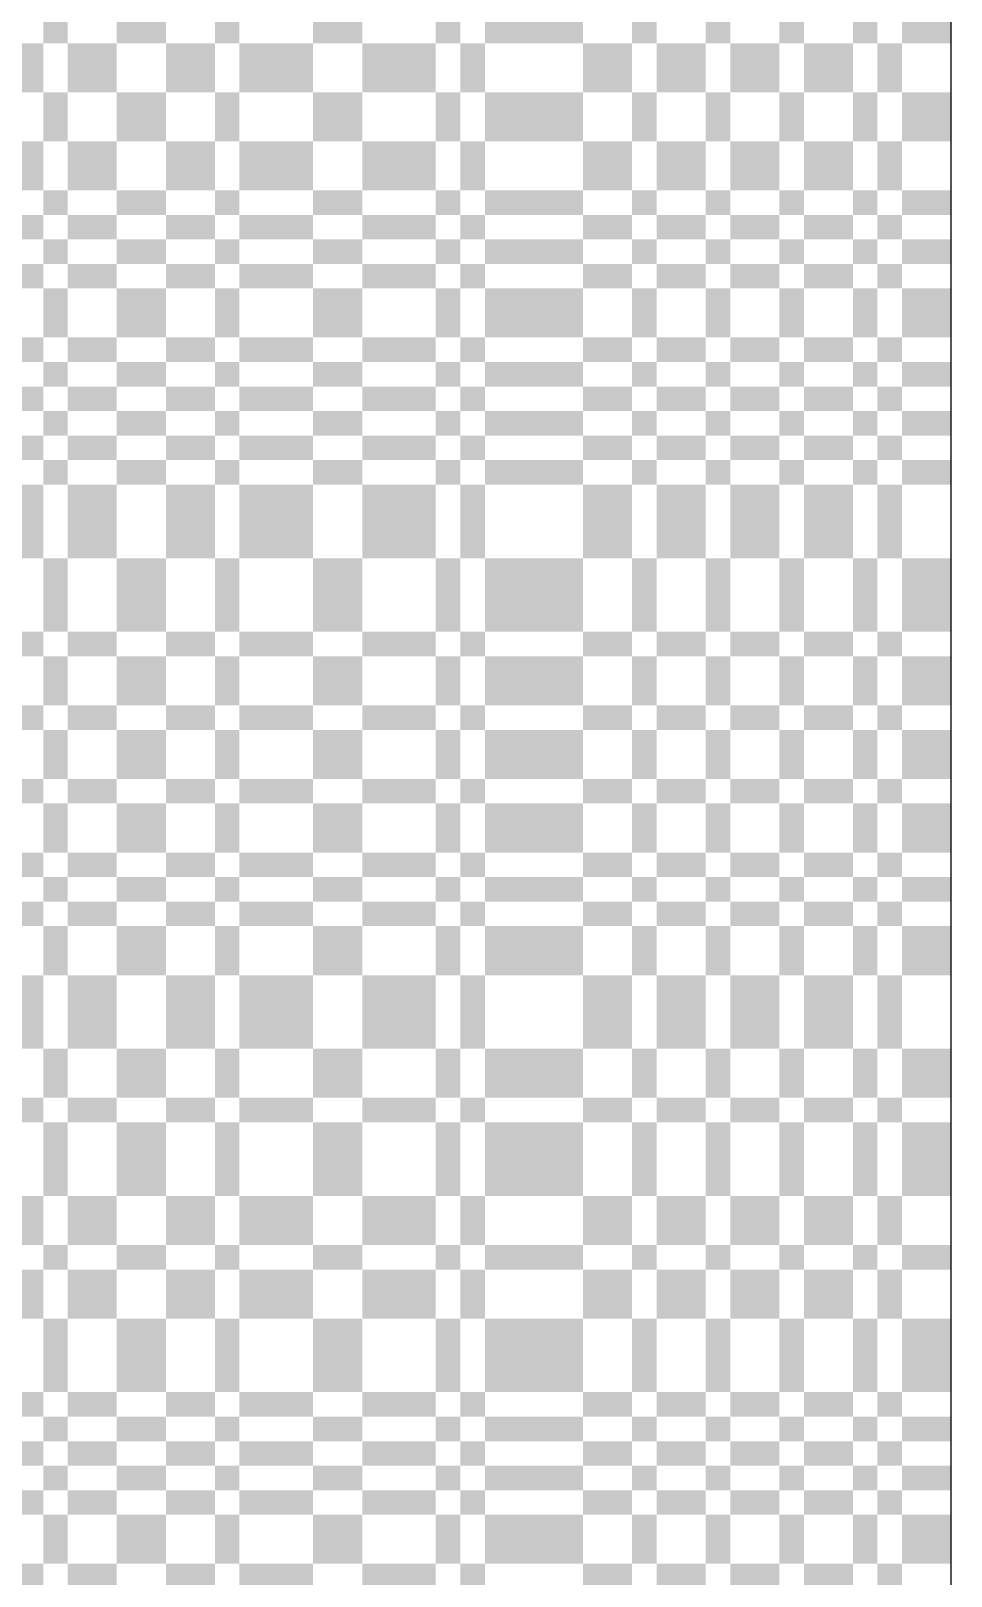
# Model space of a CAD drawing. Extents: x 0 to 10, y 0 to 10.
# Drawn here: x 8.25 to 9, y 3.75 to 5.01 of the extents above; entities that cross this region are included whole.
import ezdxf

# ---------------------------------------------------------------- set-up
doc = ezdxf.new("R2010")
doc.units = 0
doc.header["$MEASUREMENT"] = 0
doc.layers.add('CHROME', color=7, linetype='Continuous')
doc.layers.add('OUTLINE', color=7, linetype='Continuous')

msp = doc.modelspace()

# ---------------------------------------------------------------- linework, layer by layer
at = {"layer": 'CHROME'}
for points in [[(8.26, 5), (8.28, 5), (8.26, 5.02), (8.28, 5.02)], [(8.32, 5), (8.36, 5), (8.32, 5.02), (8.36, 5.02)], [(8.4, 5), (8.42, 5), (8.4, 5.02), (8.42, 5.02)], [(8.48, 5), (8.52, 5), (8.48, 5.02), (8.52, 5.02)], [(8.58, 5), (8.6, 5), (8.58, 5.02), (8.6, 5.02)], [(8.62, 5), (8.7, 5), (8.62, 5.02), (8.7, 5.02)], [(8.74, 5), (8.76, 5), (8.74, 5.02), (8.76, 5.02)], [(8.8, 5), (8.82, 5), (8.8, 5.02), (8.82, 5.02)], [(8.86, 5), (8.88, 5), (8.86, 5.02), (8.88, 5.02)], [(8.92, 5), (8.94, 5), (8.92, 5.02), (8.94, 5.02)], [(8.96, 5), (9, 5), (8.96, 5.02), (9, 5.02)], [(8.24, 4.96), (8.26, 4.96), (8.24, 5), (8.26, 5)], [(8.28, 4.96), (8.32, 4.96), (8.28, 5), (8.32, 5)], [(8.36, 4.96), (8.4, 4.96), (8.36, 5), (8.4, 5)], [(8.42, 4.96), (8.48, 4.96), (8.42, 5), (8.48, 5)], [(8.52, 4.96), (8.58, 4.96), (8.52, 5), (8.58, 5)], [(8.6, 4.96), (8.62, 4.96), (8.6, 5), (8.62, 5)], [(8.7, 4.96), (8.74, 4.96), (8.7, 5), (8.74, 5)], [(8.76, 4.96), (8.8, 4.96), (8.76, 5), (8.8, 5)], [(8.82, 4.96), (8.86, 4.96), (8.82, 5), (8.86, 5)], [(8.88, 4.96), (8.92, 4.96), (8.88, 5), (8.92, 5)], [(8.94, 4.96), (8.96, 4.96), (8.94, 5), (8.96, 5)], [(8.26, 4.92), (8.28, 4.92), (8.26, 4.96), (8.28, 4.96)], [(8.32, 4.92), (8.36, 4.92), (8.32, 4.96), (8.36, 4.96)], [(8.4, 4.92), (8.42, 4.92), (8.4, 4.96), (8.42, 4.96)], [(8.48, 4.92), (8.52, 4.92), (8.48, 4.96), (8.52, 4.96)], [(8.58, 4.92), (8.6, 4.92), (8.58, 4.96), (8.6, 4.96)], [(8.62, 4.92), (8.7, 4.92), (8.62, 4.96), (8.7, 4.96)], [(8.74, 4.92), (8.76, 4.92), (8.74, 4.96), (8.76, 4.96)], [(8.8, 4.92), (8.82, 4.92), (8.8, 4.96), (8.82, 4.96)], [(8.86, 4.92), (8.88, 4.92), (8.86, 4.96), (8.88, 4.96)], [(8.92, 4.92), (8.94, 4.92), (8.92, 4.96), (8.94, 4.96)], [(8.96, 4.92), (9, 4.92), (8.96, 4.96), (9, 4.96)], [(8.24, 4.88), (8.26, 4.88), (8.24, 4.92), (8.26, 4.92)], [(8.28, 4.88), (8.32, 4.88), (8.28, 4.92), (8.32, 4.92)], [(8.36, 4.88), (8.4, 4.88), (8.36, 4.92), (8.4, 4.92)], [(8.42, 4.88), (8.48, 4.88), (8.42, 4.92), (8.48, 4.92)], [(8.52, 4.88), (8.58, 4.88), (8.52, 4.92), (8.58, 4.92)], [(8.6, 4.88), (8.62, 4.88), (8.6, 4.92), (8.62, 4.92)], [(8.7, 4.88), (8.74, 4.88), (8.7, 4.92), (8.74, 4.92)], [(8.76, 4.88), (8.8, 4.88), (8.76, 4.92), (8.8, 4.92)], [(8.82, 4.88), (8.86, 4.88), (8.82, 4.92), (8.86, 4.92)], [(8.88, 4.88), (8.92, 4.88), (8.88, 4.92), (8.92, 4.92)], [(8.94, 4.88), (8.96, 4.88), (8.94, 4.92), (8.96, 4.92)], [(8.26, 4.86), (8.28, 4.86), (8.26, 4.88), (8.28, 4.88)], [(8.32, 4.86), (8.36, 4.86), (8.32, 4.88), (8.36, 4.88)], [(8.4, 4.86), (8.42, 4.86), (8.4, 4.88), (8.42, 4.88)], [(8.48, 4.86), (8.52, 4.86), (8.48, 4.88), (8.52, 4.88)], [(8.58, 4.86), (8.6, 4.86), (8.58, 4.88), (8.6, 4.88)], [(8.62, 4.86), (8.7, 4.86), (8.62, 4.88), (8.7, 4.88)], [(8.74, 4.86), (8.76, 4.86), (8.74, 4.88), (8.76, 4.88)], [(8.8, 4.86), (8.82, 4.86), (8.8, 4.88), (8.82, 4.88)], [(8.86, 4.86), (8.88, 4.86), (8.86, 4.88), (8.88, 4.88)], [(8.92, 4.86), (8.94, 4.86), (8.92, 4.88), (8.94, 4.88)], [(8.96, 4.86), (9, 4.86), (8.96, 4.88), (9, 4.88)], [(8.24, 4.84), (8.26, 4.84), (8.24, 4.86), (8.26, 4.86)], [(8.28, 4.84), (8.32, 4.84), (8.28, 4.86), (8.32, 4.86)], [(8.36, 4.84), (8.4, 4.84), (8.36, 4.86), (8.4, 4.86)], [(8.42, 4.84), (8.48, 4.84), (8.42, 4.86), (8.48, 4.86)], [(8.52, 4.84), (8.58, 4.84), (8.52, 4.86), (8.58, 4.86)], [(8.6, 4.84), (8.62, 4.84), (8.6, 4.86), (8.62, 4.86)], [(8.7, 4.84), (8.74, 4.84), (8.7, 4.86), (8.74, 4.86)], [(8.76, 4.84), (8.8, 4.84), (8.76, 4.86), (8.8, 4.86)], [(8.82, 4.84), (8.86, 4.84), (8.82, 4.86), (8.86, 4.86)], [(8.88, 4.84), (8.92, 4.84), (8.88, 4.86), (8.92, 4.86)], [(8.94, 4.84), (8.96, 4.84), (8.94, 4.86), (8.96, 4.86)], [(8.26, 4.82), (8.28, 4.82), (8.26, 4.84), (8.28, 4.84)], [(8.32, 4.82), (8.36, 4.82), (8.32, 4.84), (8.36, 4.84)], [(8.4, 4.82), (8.42, 4.82), (8.4, 4.84), (8.42, 4.84)], [(8.48, 4.82), (8.52, 4.82), (8.48, 4.84), (8.52, 4.84)], [(8.58, 4.82), (8.6, 4.82), (8.58, 4.84), (8.6, 4.84)], [(8.62, 4.82), (8.7, 4.82), (8.62, 4.84), (8.7, 4.84)], [(8.74, 4.82), (8.76, 4.82), (8.74, 4.84), (8.76, 4.84)], [(8.8, 4.82), (8.82, 4.82), (8.8, 4.84), (8.82, 4.84)], [(8.86, 4.82), (8.88, 4.82), (8.86, 4.84), (8.88, 4.84)], [(8.92, 4.82), (8.94, 4.82), (8.92, 4.84), (8.94, 4.84)], [(8.96, 4.82), (9, 4.82), (8.96, 4.84), (9, 4.84)], [(8.24, 4.8), (8.26, 4.8), (8.24, 4.82), (8.26, 4.82)], [(8.28, 4.8), (8.32, 4.8), (8.28, 4.82), (8.32, 4.82)], [(8.36, 4.8), (8.4, 4.8), (8.36, 4.82), (8.4, 4.82)], [(8.42, 4.8), (8.48, 4.8), (8.42, 4.82), (8.48, 4.82)], [(8.52, 4.8), (8.58, 4.8), (8.52, 4.82), (8.58, 4.82)], [(8.6, 4.8), (8.62, 4.8), (8.6, 4.82), (8.62, 4.82)], [(8.7, 4.8), (8.74, 4.8), (8.7, 4.82), (8.74, 4.82)], [(8.76, 4.8), (8.8, 4.8), (8.76, 4.82), (8.8, 4.82)], [(8.82, 4.8), (8.86, 4.8), (8.82, 4.82), (8.86, 4.82)], [(8.88, 4.8), (8.92, 4.8), (8.88, 4.82), (8.92, 4.82)], [(8.94, 4.8), (8.96, 4.8), (8.94, 4.82), (8.96, 4.82)], [(8.26, 4.76), (8.28, 4.76), (8.26, 4.8), (8.28, 4.8)], [(8.32, 4.76), (8.36, 4.76), (8.32, 4.8), (8.36, 4.8)], [(8.4, 4.76), (8.42, 4.76), (8.4, 4.8), (8.42, 4.8)], [(8.48, 4.76), (8.52, 4.76), (8.48, 4.8), (8.52, 4.8)], [(8.58, 4.76), (8.6, 4.76), (8.58, 4.8), (8.6, 4.8)], [(8.62, 4.76), (8.7, 4.76), (8.62, 4.8), (8.7, 4.8)], [(8.74, 4.76), (8.76, 4.76), (8.74, 4.8), (8.76, 4.8)], [(8.8, 4.76), (8.82, 4.76), (8.8, 4.8), (8.82, 4.8)], [(8.86, 4.76), (8.88, 4.76), (8.86, 4.8), (8.88, 4.8)], [(8.92, 4.76), (8.94, 4.76), (8.92, 4.8), (8.94, 4.8)], [(8.96, 4.76), (9, 4.76), (8.96, 4.8), (9, 4.8)], [(8.24, 4.74), (8.26, 4.74), (8.24, 4.76), (8.26, 4.76)], [(8.28, 4.74), (8.32, 4.74), (8.28, 4.76), (8.32, 4.76)], [(8.36, 4.74), (8.4, 4.74), (8.36, 4.76), (8.4, 4.76)], [(8.42, 4.74), (8.48, 4.74), (8.42, 4.76), (8.48, 4.76)], [(8.52, 4.74), (8.58, 4.74), (8.52, 4.76), (8.58, 4.76)], [(8.6, 4.74), (8.62, 4.74), (8.6, 4.76), (8.62, 4.76)], [(8.7, 4.74), (8.74, 4.74), (8.7, 4.76), (8.74, 4.76)], [(8.76, 4.74), (8.8, 4.74), (8.76, 4.76), (8.8, 4.76)], [(8.82, 4.74), (8.86, 4.74), (8.82, 4.76), (8.86, 4.76)], [(8.88, 4.74), (8.92, 4.74), (8.88, 4.76), (8.92, 4.76)], [(8.94, 4.74), (8.96, 4.74), (8.94, 4.76), (8.96, 4.76)], [(8.26, 4.72), (8.28, 4.72), (8.26, 4.74), (8.28, 4.74)], [(8.32, 4.72), (8.36, 4.72), (8.32, 4.74), (8.36, 4.74)], [(8.4, 4.72), (8.42, 4.72), (8.4, 4.74), (8.42, 4.74)], [(8.48, 4.72), (8.52, 4.72), (8.48, 4.74), (8.52, 4.74)], [(8.58, 4.72), (8.6, 4.72), (8.58, 4.74), (8.6, 4.74)], [(8.62, 4.72), (8.7, 4.72), (8.62, 4.74), (8.7, 4.74)], [(8.74, 4.72), (8.76, 4.72), (8.74, 4.74), (8.76, 4.74)], [(8.8, 4.72), (8.82, 4.72), (8.8, 4.74), (8.82, 4.74)], [(8.86, 4.72), (8.88, 4.72), (8.86, 4.74), (8.88, 4.74)], [(8.92, 4.72), (8.94, 4.72), (8.92, 4.74), (8.94, 4.74)], [(8.96, 4.72), (9, 4.72), (8.96, 4.74), (9, 4.74)], [(8.24, 4.7), (8.26, 4.7), (8.24, 4.72), (8.26, 4.72)], [(8.28, 4.7), (8.32, 4.7), (8.28, 4.72), (8.32, 4.72)], [(8.36, 4.7), (8.4, 4.7), (8.36, 4.72), (8.4, 4.72)], [(8.42, 4.7), (8.48, 4.7), (8.42, 4.72), (8.48, 4.72)], [(8.52, 4.7), (8.58, 4.7), (8.52, 4.72), (8.58, 4.72)], [(8.6, 4.7), (8.62, 4.7), (8.6, 4.72), (8.62, 4.72)], [(8.7, 4.7), (8.74, 4.7), (8.7, 4.72), (8.74, 4.72)], [(8.76, 4.7), (8.8, 4.7), (8.76, 4.72), (8.8, 4.72)], [(8.82, 4.7), (8.86, 4.7), (8.82, 4.72), (8.86, 4.72)], [(8.88, 4.7), (8.92, 4.7), (8.88, 4.72), (8.92, 4.72)], [(8.94, 4.7), (8.96, 4.7), (8.94, 4.72), (8.96, 4.72)], [(8.26, 4.68), (8.28, 4.68), (8.26, 4.7), (8.28, 4.7)], [(8.32, 4.68), (8.36, 4.68), (8.32, 4.7), (8.36, 4.7)], [(8.4, 4.68), (8.42, 4.68), (8.4, 4.7), (8.42, 4.7)], [(8.48, 4.68), (8.52, 4.68), (8.48, 4.7), (8.52, 4.7)], [(8.58, 4.68), (8.6, 4.68), (8.58, 4.7), (8.6, 4.7)], [(8.62, 4.68), (8.7, 4.68), (8.62, 4.7), (8.7, 4.7)], [(8.74, 4.68), (8.76, 4.68), (8.74, 4.7), (8.76, 4.7)], [(8.8, 4.68), (8.82, 4.68), (8.8, 4.7), (8.82, 4.7)], [(8.86, 4.68), (8.88, 4.68), (8.86, 4.7), (8.88, 4.7)], [(8.92, 4.68), (8.94, 4.68), (8.92, 4.7), (8.94, 4.7)], [(8.96, 4.68), (9, 4.68), (8.96, 4.7), (9, 4.7)], [(8.24, 4.66), (8.26, 4.66), (8.24, 4.68), (8.26, 4.68)], [(8.28, 4.66), (8.32, 4.66), (8.28, 4.68), (8.32, 4.68)], [(8.36, 4.66), (8.4, 4.66), (8.36, 4.68), (8.4, 4.68)], [(8.42, 4.66), (8.48, 4.66), (8.42, 4.68), (8.48, 4.68)], [(8.52, 4.66), (8.58, 4.66), (8.52, 4.68), (8.58, 4.68)], [(8.6, 4.66), (8.62, 4.66), (8.6, 4.68), (8.62, 4.68)], [(8.7, 4.66), (8.74, 4.66), (8.7, 4.68), (8.74, 4.68)], [(8.76, 4.66), (8.8, 4.66), (8.76, 4.68), (8.8, 4.68)], [(8.82, 4.66), (8.86, 4.66), (8.82, 4.68), (8.86, 4.68)], [(8.88, 4.66), (8.92, 4.66), (8.88, 4.68), (8.92, 4.68)], [(8.94, 4.66), (8.96, 4.66), (8.94, 4.68), (8.96, 4.68)], [(8.26, 4.64), (8.28, 4.64), (8.26, 4.66), (8.28, 4.66)], [(8.32, 4.64), (8.36, 4.64), (8.32, 4.66), (8.36, 4.66)], [(8.4, 4.64), (8.42, 4.64), (8.4, 4.66), (8.42, 4.66)], [(8.48, 4.64), (8.52, 4.64), (8.48, 4.66), (8.52, 4.66)], [(8.58, 4.64), (8.6, 4.64), (8.58, 4.66), (8.6, 4.66)], [(8.62, 4.64), (8.7, 4.64), (8.62, 4.66), (8.7, 4.66)], [(8.74, 4.64), (8.76, 4.64), (8.74, 4.66), (8.76, 4.66)], [(8.8, 4.64), (8.82, 4.64), (8.8, 4.66), (8.82, 4.66)], [(8.86, 4.64), (8.88, 4.64), (8.86, 4.66), (8.88, 4.66)], [(8.92, 4.64), (8.94, 4.64), (8.92, 4.66), (8.94, 4.66)], [(8.96, 4.64), (9, 4.64), (8.96, 4.66), (9, 4.66)], [(8.24, 4.58), (8.26, 4.58), (8.24, 4.64), (8.26, 4.64)], [(8.28, 4.58), (8.32, 4.58), (8.28, 4.64), (8.32, 4.64)], [(8.36, 4.58), (8.4, 4.58), (8.36, 4.64), (8.4, 4.64)], [(8.42, 4.58), (8.48, 4.58), (8.42, 4.64), (8.48, 4.64)], [(8.52, 4.58), (8.58, 4.58), (8.52, 4.64), (8.58, 4.64)], [(8.6, 4.58), (8.62, 4.58), (8.6, 4.64), (8.62, 4.64)], [(8.7, 4.58), (8.74, 4.58), (8.7, 4.64), (8.74, 4.64)], [(8.76, 4.58), (8.8, 4.58), (8.76, 4.64), (8.8, 4.64)], [(8.82, 4.58), (8.86, 4.58), (8.82, 4.64), (8.86, 4.64)], [(8.88, 4.58), (8.92, 4.58), (8.88, 4.64), (8.92, 4.64)], [(8.94, 4.58), (8.96, 4.58), (8.94, 4.64), (8.96, 4.64)], [(8.26, 4.52), (8.28, 4.52), (8.26, 4.58), (8.28, 4.58)], [(8.32, 4.52), (8.36, 4.52), (8.32, 4.58), (8.36, 4.58)], [(8.4, 4.52), (8.42, 4.52), (8.4, 4.58), (8.42, 4.58)], [(8.48, 4.52), (8.52, 4.52), (8.48, 4.58), (8.52, 4.58)], [(8.58, 4.52), (8.6, 4.52), (8.58, 4.58), (8.6, 4.58)], [(8.62, 4.52), (8.7, 4.52), (8.62, 4.58), (8.7, 4.58)], [(8.74, 4.52), (8.76, 4.52), (8.74, 4.58), (8.76, 4.58)], [(8.8, 4.52), (8.82, 4.52), (8.8, 4.58), (8.82, 4.58)], [(8.86, 4.52), (8.88, 4.52), (8.86, 4.58), (8.88, 4.58)], [(8.92, 4.52), (8.94, 4.52), (8.92, 4.58), (8.94, 4.58)], [(8.96, 4.52), (9, 4.52), (8.96, 4.58), (9, 4.58)], [(8.24, 4.5), (8.26, 4.5), (8.24, 4.52), (8.26, 4.52)], [(8.28, 4.5), (8.32, 4.5), (8.28, 4.52), (8.32, 4.52)], [(8.36, 4.5), (8.4, 4.5), (8.36, 4.52), (8.4, 4.52)], [(8.42, 4.5), (8.48, 4.5), (8.42, 4.52), (8.48, 4.52)], [(8.52, 4.5), (8.58, 4.5), (8.52, 4.52), (8.58, 4.52)], [(8.6, 4.5), (8.62, 4.5), (8.6, 4.52), (8.62, 4.52)], [(8.7, 4.5), (8.74, 4.5), (8.7, 4.52), (8.74, 4.52)], [(8.76, 4.5), (8.8, 4.5), (8.76, 4.52), (8.8, 4.52)], [(8.82, 4.5), (8.86, 4.5), (8.82, 4.52), (8.86, 4.52)], [(8.88, 4.5), (8.92, 4.5), (8.88, 4.52), (8.92, 4.52)], [(8.94, 4.5), (8.96, 4.5), (8.94, 4.52), (8.96, 4.52)], [(8.26, 4.46), (8.28, 4.46), (8.26, 4.5), (8.28, 4.5)], [(8.32, 4.46), (8.36, 4.46), (8.32, 4.5), (8.36, 4.5)], [(8.4, 4.46), (8.42, 4.46), (8.4, 4.5), (8.42, 4.5)], [(8.48, 4.46), (8.52, 4.46), (8.48, 4.5), (8.52, 4.5)], [(8.58, 4.46), (8.6, 4.46), (8.58, 4.5), (8.6, 4.5)], [(8.62, 4.46), (8.7, 4.46), (8.62, 4.5), (8.7, 4.5)], [(8.74, 4.46), (8.76, 4.46), (8.74, 4.5), (8.76, 4.5)], [(8.8, 4.46), (8.82, 4.46), (8.8, 4.5), (8.82, 4.5)], [(8.86, 4.46), (8.88, 4.46), (8.86, 4.5), (8.88, 4.5)], [(8.92, 4.46), (8.94, 4.46), (8.92, 4.5), (8.94, 4.5)], [(8.96, 4.46), (9, 4.46), (8.96, 4.5), (9, 4.5)], [(8.24, 4.44), (8.26, 4.44), (8.24, 4.46), (8.26, 4.46)], [(8.28, 4.44), (8.32, 4.44), (8.28, 4.46), (8.32, 4.46)], [(8.36, 4.44), (8.4, 4.44), (8.36, 4.46), (8.4, 4.46)], [(8.42, 4.44), (8.48, 4.44), (8.42, 4.46), (8.48, 4.46)], [(8.52, 4.44), (8.58, 4.44), (8.52, 4.46), (8.58, 4.46)], [(8.6, 4.44), (8.62, 4.44), (8.6, 4.46), (8.62, 4.46)], [(8.7, 4.44), (8.74, 4.44), (8.7, 4.46), (8.74, 4.46)], [(8.76, 4.44), (8.8, 4.44), (8.76, 4.46), (8.8, 4.46)], [(8.82, 4.44), (8.86, 4.44), (8.82, 4.46), (8.86, 4.46)], [(8.88, 4.44), (8.92, 4.44), (8.88, 4.46), (8.92, 4.46)], [(8.94, 4.44), (8.96, 4.44), (8.94, 4.46), (8.96, 4.46)], [(8.26, 4.4), (8.28, 4.4), (8.26, 4.44), (8.28, 4.44)], [(8.32, 4.4), (8.36, 4.4), (8.32, 4.44), (8.36, 4.44)], [(8.4, 4.4), (8.42, 4.4), (8.4, 4.44), (8.42, 4.44)], [(8.48, 4.4), (8.52, 4.4), (8.48, 4.44), (8.52, 4.44)], [(8.58, 4.4), (8.6, 4.4), (8.58, 4.44), (8.6, 4.44)], [(8.62, 4.4), (8.7, 4.4), (8.62, 4.44), (8.7, 4.44)], [(8.74, 4.4), (8.76, 4.4), (8.74, 4.44), (8.76, 4.44)], [(8.8, 4.4), (8.82, 4.4), (8.8, 4.44), (8.82, 4.44)], [(8.86, 4.4), (8.88, 4.4), (8.86, 4.44), (8.88, 4.44)], [(8.92, 4.4), (8.94, 4.4), (8.92, 4.44), (8.94, 4.44)], [(8.96, 4.4), (9, 4.4), (8.96, 4.44), (9, 4.44)], [(8.24, 4.38), (8.26, 4.38), (8.24, 4.4), (8.26, 4.4)], [(8.28, 4.38), (8.32, 4.38), (8.28, 4.4), (8.32, 4.4)], [(8.36, 4.38), (8.4, 4.38), (8.36, 4.4), (8.4, 4.4)], [(8.42, 4.38), (8.48, 4.38), (8.42, 4.4), (8.48, 4.4)], [(8.52, 4.38), (8.58, 4.38), (8.52, 4.4), (8.58, 4.4)], [(8.6, 4.38), (8.62, 4.38), (8.6, 4.4), (8.62, 4.4)], [(8.7, 4.38), (8.74, 4.38), (8.7, 4.4), (8.74, 4.4)], [(8.76, 4.38), (8.8, 4.38), (8.76, 4.4), (8.8, 4.4)], [(8.82, 4.38), (8.86, 4.38), (8.82, 4.4), (8.86, 4.4)], [(8.88, 4.38), (8.92, 4.38), (8.88, 4.4), (8.92, 4.4)], [(8.94, 4.38), (8.96, 4.38), (8.94, 4.4), (8.96, 4.4)], [(8.26, 4.34), (8.28, 4.34), (8.26, 4.38), (8.28, 4.38)], [(8.32, 4.34), (8.36, 4.34), (8.32, 4.38), (8.36, 4.38)], [(8.4, 4.34), (8.42, 4.34), (8.4, 4.38), (8.42, 4.38)], [(8.48, 4.34), (8.52, 4.34), (8.48, 4.38), (8.52, 4.38)], [(8.58, 4.34), (8.6, 4.34), (8.58, 4.38), (8.6, 4.38)], [(8.62, 4.34), (8.7, 4.34), (8.62, 4.38), (8.7, 4.38)], [(8.74, 4.34), (8.76, 4.34), (8.74, 4.38), (8.76, 4.38)], [(8.8, 4.34), (8.82, 4.34), (8.8, 4.38), (8.82, 4.38)], [(8.86, 4.34), (8.88, 4.34), (8.86, 4.38), (8.88, 4.38)], [(8.92, 4.34), (8.94, 4.34), (8.92, 4.38), (8.94, 4.38)], [(8.96, 4.34), (9, 4.34), (8.96, 4.38), (9, 4.38)], [(8.24, 4.32), (8.26, 4.32), (8.24, 4.34), (8.26, 4.34)], [(8.28, 4.32), (8.32, 4.32), (8.28, 4.34), (8.32, 4.34)], [(8.36, 4.32), (8.4, 4.32), (8.36, 4.34), (8.4, 4.34)], [(8.42, 4.32), (8.48, 4.32), (8.42, 4.34), (8.48, 4.34)], [(8.52, 4.32), (8.58, 4.32), (8.52, 4.34), (8.58, 4.34)], [(8.6, 4.32), (8.62, 4.32), (8.6, 4.34), (8.62, 4.34)], [(8.7, 4.32), (8.74, 4.32), (8.7, 4.34), (8.74, 4.34)], [(8.76, 4.32), (8.8, 4.32), (8.76, 4.34), (8.8, 4.34)], [(8.82, 4.32), (8.86, 4.32), (8.82, 4.34), (8.86, 4.34)], [(8.88, 4.32), (8.92, 4.32), (8.88, 4.34), (8.92, 4.34)], [(8.94, 4.32), (8.96, 4.32), (8.94, 4.34), (8.96, 4.34)], [(8.26, 4.3), (8.28, 4.3), (8.26, 4.32), (8.28, 4.32)], [(8.32, 4.3), (8.36, 4.3), (8.32, 4.32), (8.36, 4.32)], [(8.4, 4.3), (8.42, 4.3), (8.4, 4.32), (8.42, 4.32)], [(8.48, 4.3), (8.52, 4.3), (8.48, 4.32), (8.52, 4.32)], [(8.58, 4.3), (8.6, 4.3), (8.58, 4.32), (8.6, 4.32)], [(8.62, 4.3), (8.7, 4.3), (8.62, 4.32), (8.7, 4.32)], [(8.74, 4.3), (8.76, 4.3), (8.74, 4.32), (8.76, 4.32)], [(8.8, 4.3), (8.82, 4.3), (8.8, 4.32), (8.82, 4.32)], [(8.86, 4.3), (8.88, 4.3), (8.86, 4.32), (8.88, 4.32)], [(8.92, 4.3), (8.94, 4.3), (8.92, 4.32), (8.94, 4.32)], [(8.96, 4.3), (9, 4.3), (8.96, 4.32), (9, 4.32)], [(8.24, 4.28), (8.26, 4.28), (8.24, 4.3), (8.26, 4.3)], [(8.28, 4.28), (8.32, 4.28), (8.28, 4.3), (8.32, 4.3)], [(8.36, 4.28), (8.4, 4.28), (8.36, 4.3), (8.4, 4.3)], [(8.42, 4.28), (8.48, 4.28), (8.42, 4.3), (8.48, 4.3)], [(8.52, 4.28), (8.58, 4.28), (8.52, 4.3), (8.58, 4.3)], [(8.6, 4.28), (8.62, 4.28), (8.6, 4.3), (8.62, 4.3)], [(8.7, 4.28), (8.74, 4.28), (8.7, 4.3), (8.74, 4.3)], [(8.76, 4.28), (8.8, 4.28), (8.76, 4.3), (8.8, 4.3)], [(8.82, 4.28), (8.86, 4.28), (8.82, 4.3), (8.86, 4.3)], [(8.88, 4.28), (8.92, 4.28), (8.88, 4.3), (8.92, 4.3)], [(8.94, 4.28), (8.96, 4.28), (8.94, 4.3), (8.96, 4.3)], [(8.26, 4.24), (8.28, 4.24), (8.26, 4.28), (8.28, 4.28)], [(8.32, 4.24), (8.36, 4.24), (8.32, 4.28), (8.36, 4.28)], [(8.4, 4.24), (8.42, 4.24), (8.4, 4.28), (8.42, 4.28)], [(8.48, 4.24), (8.52, 4.24), (8.48, 4.28), (8.52, 4.28)], [(8.58, 4.24), (8.6, 4.24), (8.58, 4.28), (8.6, 4.28)], [(8.62, 4.24), (8.7, 4.24), (8.62, 4.28), (8.7, 4.28)], [(8.74, 4.24), (8.76, 4.24), (8.74, 4.28), (8.76, 4.28)], [(8.8, 4.24), (8.82, 4.24), (8.8, 4.28), (8.82, 4.28)], [(8.86, 4.24), (8.88, 4.24), (8.86, 4.28), (8.88, 4.28)], [(8.92, 4.24), (8.94, 4.24), (8.92, 4.28), (8.94, 4.28)], [(8.96, 4.24), (9, 4.24), (8.96, 4.28), (9, 4.28)], [(8.24, 4.18), (8.26, 4.18), (8.24, 4.24), (8.26, 4.24)], [(8.28, 4.18), (8.32, 4.18), (8.28, 4.24), (8.32, 4.24)], [(8.36, 4.18), (8.4, 4.18), (8.36, 4.24), (8.4, 4.24)], [(8.42, 4.18), (8.48, 4.18), (8.42, 4.24), (8.48, 4.24)], [(8.52, 4.18), (8.58, 4.18), (8.52, 4.24), (8.58, 4.24)], [(8.6, 4.18), (8.62, 4.18), (8.6, 4.24), (8.62, 4.24)], [(8.7, 4.18), (8.74, 4.18), (8.7, 4.24), (8.74, 4.24)], [(8.76, 4.18), (8.8, 4.18), (8.76, 4.24), (8.8, 4.24)], [(8.82, 4.18), (8.86, 4.18), (8.82, 4.24), (8.86, 4.24)], [(8.88, 4.18), (8.92, 4.18), (8.88, 4.24), (8.92, 4.24)], [(8.94, 4.18), (8.96, 4.18), (8.94, 4.24), (8.96, 4.24)], [(8.26, 4.14), (8.28, 4.14), (8.26, 4.18), (8.28, 4.18)], [(8.32, 4.14), (8.36, 4.14), (8.32, 4.18), (8.36, 4.18)], [(8.4, 4.14), (8.42, 4.14), (8.4, 4.18), (8.42, 4.18)], [(8.48, 4.14), (8.52, 4.14), (8.48, 4.18), (8.52, 4.18)], [(8.58, 4.14), (8.6, 4.14), (8.58, 4.18), (8.6, 4.18)], [(8.62, 4.14), (8.7, 4.14), (8.62, 4.18), (8.7, 4.18)], [(8.74, 4.14), (8.76, 4.14), (8.74, 4.18), (8.76, 4.18)], [(8.8, 4.14), (8.82, 4.14), (8.8, 4.18), (8.82, 4.18)], [(8.86, 4.14), (8.88, 4.14), (8.86, 4.18), (8.88, 4.18)], [(8.92, 4.14), (8.94, 4.14), (8.92, 4.18), (8.94, 4.18)], [(8.96, 4.14), (9, 4.14), (8.96, 4.18), (9, 4.18)], [(8.24, 4.12), (8.26, 4.12), (8.24, 4.14), (8.26, 4.14)], [(8.28, 4.12), (8.32, 4.12), (8.28, 4.14), (8.32, 4.14)], [(8.36, 4.12), (8.4, 4.12), (8.36, 4.14), (8.4, 4.14)], [(8.42, 4.12), (8.48, 4.12), (8.42, 4.14), (8.48, 4.14)], [(8.52, 4.12), (8.58, 4.12), (8.52, 4.14), (8.58, 4.14)], [(8.6, 4.12), (8.62, 4.12), (8.6, 4.14), (8.62, 4.14)], [(8.7, 4.12), (8.74, 4.12), (8.7, 4.14), (8.74, 4.14)], [(8.76, 4.12), (8.8, 4.12), (8.76, 4.14), (8.8, 4.14)], [(8.82, 4.12), (8.86, 4.12), (8.82, 4.14), (8.86, 4.14)], [(8.88, 4.12), (8.92, 4.12), (8.88, 4.14), (8.92, 4.14)], [(8.94, 4.12), (8.96, 4.12), (8.94, 4.14), (8.96, 4.14)], [(8.26, 4.06), (8.28, 4.06), (8.26, 4.12), (8.28, 4.12)], [(8.32, 4.06), (8.36, 4.06), (8.32, 4.12), (8.36, 4.12)], [(8.4, 4.06), (8.42, 4.06), (8.4, 4.12), (8.42, 4.12)], [(8.48, 4.06), (8.52, 4.06), (8.48, 4.12), (8.52, 4.12)], [(8.58, 4.06), (8.6, 4.06), (8.58, 4.12), (8.6, 4.12)], [(8.62, 4.06), (8.7, 4.06), (8.62, 4.12), (8.7, 4.12)], [(8.74, 4.06), (8.76, 4.06), (8.74, 4.12), (8.76, 4.12)], [(8.8, 4.06), (8.82, 4.06), (8.8, 4.12), (8.82, 4.12)], [(8.86, 4.06), (8.88, 4.06), (8.86, 4.12), (8.88, 4.12)], [(8.92, 4.06), (8.94, 4.06), (8.92, 4.12), (8.94, 4.12)], [(8.96, 4.06), (9, 4.06), (8.96, 4.12), (9, 4.12)], [(8.24, 4.02), (8.26, 4.02), (8.24, 4.06), (8.26, 4.06)], [(8.28, 4.02), (8.32, 4.02), (8.28, 4.06), (8.32, 4.06)], [(8.36, 4.02), (8.4, 4.02), (8.36, 4.06), (8.4, 4.06)], [(8.42, 4.02), (8.48, 4.02), (8.42, 4.06), (8.48, 4.06)], [(8.52, 4.02), (8.58, 4.02), (8.52, 4.06), (8.58, 4.06)], [(8.6, 4.02), (8.62, 4.02), (8.6, 4.06), (8.62, 4.06)], [(8.7, 4.02), (8.74, 4.02), (8.7, 4.06), (8.74, 4.06)], [(8.76, 4.02), (8.8, 4.02), (8.76, 4.06), (8.8, 4.06)], [(8.82, 4.02), (8.86, 4.02), (8.82, 4.06), (8.86, 4.06)], [(8.88, 4.02), (8.92, 4.02), (8.88, 4.06), (8.92, 4.06)], [(8.94, 4.02), (8.96, 4.02), (8.94, 4.06), (8.96, 4.06)], [(8.26, 4), (8.28, 4), (8.26, 4.02), (8.28, 4.02)], [(8.32, 4), (8.36, 4), (8.32, 4.02), (8.36, 4.02)], [(8.4, 4), (8.42, 4), (8.4, 4.02), (8.42, 4.02)], [(8.48, 4), (8.52, 4), (8.48, 4.02), (8.52, 4.02)], [(8.58, 4), (8.6, 4), (8.58, 4.02), (8.6, 4.02)], [(8.62, 4), (8.7, 4), (8.62, 4.02), (8.7, 4.02)], [(8.74, 4), (8.76, 4), (8.74, 4.02), (8.76, 4.02)], [(8.8, 4), (8.82, 4), (8.8, 4.02), (8.82, 4.02)], [(8.86, 4), (8.88, 4), (8.86, 4.02), (8.88, 4.02)], [(8.92, 4), (8.94, 4), (8.92, 4.02), (8.94, 4.02)], [(8.96, 4), (9, 4), (8.96, 4.02), (9, 4.02)], [(8.24, 3.96), (8.26, 3.96), (8.24, 4), (8.26, 4)], [(8.28, 3.96), (8.32, 3.96), (8.28, 4), (8.32, 4)], [(8.36, 3.96), (8.4, 3.96), (8.36, 4), (8.4, 4)], [(8.42, 3.96), (8.48, 3.96), (8.42, 4), (8.48, 4)], [(8.52, 3.96), (8.58, 3.96), (8.52, 4), (8.58, 4)], [(8.6, 3.96), (8.62, 3.96), (8.6, 4), (8.62, 4)], [(8.7, 3.96), (8.74, 3.96), (8.7, 4), (8.74, 4)], [(8.76, 3.96), (8.8, 3.96), (8.76, 4), (8.8, 4)], [(8.82, 3.96), (8.86, 3.96), (8.82, 4), (8.86, 4)], [(8.88, 3.96), (8.92, 3.96), (8.88, 4), (8.92, 4)], [(8.94, 3.96), (8.96, 3.96), (8.94, 4), (8.96, 4)], [(8.26, 3.9), (8.28, 3.9), (8.26, 3.96), (8.28, 3.96)], [(8.32, 3.9), (8.36, 3.9), (8.32, 3.96), (8.36, 3.96)], [(8.4, 3.9), (8.42, 3.9), (8.4, 3.96), (8.42, 3.96)], [(8.48, 3.9), (8.52, 3.9), (8.48, 3.96), (8.52, 3.96)], [(8.58, 3.9), (8.6, 3.9), (8.58, 3.96), (8.6, 3.96)], [(8.62, 3.9), (8.7, 3.9), (8.62, 3.96), (8.7, 3.96)], [(8.74, 3.9), (8.76, 3.9), (8.74, 3.96), (8.76, 3.96)], [(8.8, 3.9), (8.82, 3.9), (8.8, 3.96), (8.82, 3.96)], [(8.86, 3.9), (8.88, 3.9), (8.86, 3.96), (8.88, 3.96)], [(8.92, 3.9), (8.94, 3.9), (8.92, 3.96), (8.94, 3.96)], [(8.96, 3.9), (9, 3.9), (8.96, 3.96), (9, 3.96)], [(8.24, 3.88), (8.26, 3.88), (8.24, 3.9), (8.26, 3.9)], [(8.28, 3.88), (8.32, 3.88), (8.28, 3.9), (8.32, 3.9)], [(8.36, 3.88), (8.4, 3.88), (8.36, 3.9), (8.4, 3.9)], [(8.42, 3.88), (8.48, 3.88), (8.42, 3.9), (8.48, 3.9)], [(8.52, 3.88), (8.58, 3.88), (8.52, 3.9), (8.58, 3.9)], [(8.6, 3.88), (8.62, 3.88), (8.6, 3.9), (8.62, 3.9)], [(8.7, 3.88), (8.74, 3.88), (8.7, 3.9), (8.74, 3.9)], [(8.76, 3.88), (8.8, 3.88), (8.76, 3.9), (8.8, 3.9)], [(8.82, 3.88), (8.86, 3.88), (8.82, 3.9), (8.86, 3.9)], [(8.88, 3.88), (8.92, 3.88), (8.88, 3.9), (8.92, 3.9)], [(8.94, 3.88), (8.96, 3.88), (8.94, 3.9), (8.96, 3.9)], [(8.26, 3.86), (8.28, 3.86), (8.26, 3.88), (8.28, 3.88)], [(8.32, 3.86), (8.36, 3.86), (8.32, 3.88), (8.36, 3.88)], [(8.4, 3.86), (8.42, 3.86), (8.4, 3.88), (8.42, 3.88)], [(8.48, 3.86), (8.52, 3.86), (8.48, 3.88), (8.52, 3.88)], [(8.58, 3.86), (8.6, 3.86), (8.58, 3.88), (8.6, 3.88)], [(8.62, 3.86), (8.7, 3.86), (8.62, 3.88), (8.7, 3.88)], [(8.74, 3.86), (8.76, 3.86), (8.74, 3.88), (8.76, 3.88)], [(8.8, 3.86), (8.82, 3.86), (8.8, 3.88), (8.82, 3.88)], [(8.86, 3.86), (8.88, 3.86), (8.86, 3.88), (8.88, 3.88)], [(8.92, 3.86), (8.94, 3.86), (8.92, 3.88), (8.94, 3.88)], [(8.96, 3.86), (9, 3.86), (8.96, 3.88), (9, 3.88)], [(8.24, 3.84), (8.26, 3.84), (8.24, 3.86), (8.26, 3.86)], [(8.28, 3.84), (8.32, 3.84), (8.28, 3.86), (8.32, 3.86)], [(8.36, 3.84), (8.4, 3.84), (8.36, 3.86), (8.4, 3.86)], [(8.42, 3.84), (8.48, 3.84), (8.42, 3.86), (8.48, 3.86)], [(8.52, 3.84), (8.58, 3.84), (8.52, 3.86), (8.58, 3.86)], [(8.6, 3.84), (8.62, 3.84), (8.6, 3.86), (8.62, 3.86)], [(8.7, 3.84), (8.74, 3.84), (8.7, 3.86), (8.74, 3.86)], [(8.76, 3.84), (8.8, 3.84), (8.76, 3.86), (8.8, 3.86)], [(8.82, 3.84), (8.86, 3.84), (8.82, 3.86), (8.86, 3.86)], [(8.88, 3.84), (8.92, 3.84), (8.88, 3.86), (8.92, 3.86)], [(8.94, 3.84), (8.96, 3.84), (8.94, 3.86), (8.96, 3.86)], [(8.26, 3.82), (8.28, 3.82), (8.26, 3.84), (8.28, 3.84)], [(8.32, 3.82), (8.36, 3.82), (8.32, 3.84), (8.36, 3.84)], [(8.4, 3.82), (8.42, 3.82), (8.4, 3.84), (8.42, 3.84)], [(8.48, 3.82), (8.52, 3.82), (8.48, 3.84), (8.52, 3.84)], [(8.58, 3.82), (8.6, 3.82), (8.58, 3.84), (8.6, 3.84)], [(8.62, 3.82), (8.7, 3.82), (8.62, 3.84), (8.7, 3.84)], [(8.74, 3.82), (8.76, 3.82), (8.74, 3.84), (8.76, 3.84)], [(8.8, 3.82), (8.82, 3.82), (8.8, 3.84), (8.82, 3.84)], [(8.86, 3.82), (8.88, 3.82), (8.86, 3.84), (8.88, 3.84)], [(8.92, 3.82), (8.94, 3.82), (8.92, 3.84), (8.94, 3.84)], [(8.96, 3.82), (9, 3.82), (8.96, 3.84), (9, 3.84)], [(8.24, 3.8), (8.26, 3.8), (8.24, 3.82), (8.26, 3.82)], [(8.28, 3.8), (8.32, 3.8), (8.28, 3.82), (8.32, 3.82)], [(8.36, 3.8), (8.4, 3.8), (8.36, 3.82), (8.4, 3.82)], [(8.42, 3.8), (8.48, 3.8), (8.42, 3.82), (8.48, 3.82)], [(8.52, 3.8), (8.58, 3.8), (8.52, 3.82), (8.58, 3.82)], [(8.6, 3.8), (8.62, 3.8), (8.6, 3.82), (8.62, 3.82)], [(8.7, 3.8), (8.74, 3.8), (8.7, 3.82), (8.74, 3.82)], [(8.76, 3.8), (8.8, 3.8), (8.76, 3.82), (8.8, 3.82)], [(8.82, 3.8), (8.86, 3.8), (8.82, 3.82), (8.86, 3.82)], [(8.88, 3.8), (8.92, 3.8), (8.88, 3.82), (8.92, 3.82)], [(8.94, 3.8), (8.96, 3.8), (8.94, 3.82), (8.96, 3.82)], [(8.26, 3.76), (8.28, 3.76), (8.26, 3.8), (8.28, 3.8)], [(8.32, 3.76), (8.36, 3.76), (8.32, 3.8), (8.36, 3.8)], [(8.4, 3.76), (8.42, 3.76), (8.4, 3.8), (8.42, 3.8)], [(8.48, 3.76), (8.52, 3.76), (8.48, 3.8), (8.52, 3.8)], [(8.58, 3.76), (8.6, 3.76), (8.58, 3.8), (8.6, 3.8)], [(8.62, 3.76), (8.7, 3.76), (8.62, 3.8), (8.7, 3.8)], [(8.74, 3.76), (8.76, 3.76), (8.74, 3.8), (8.76, 3.8)], [(8.8, 3.76), (8.82, 3.76), (8.8, 3.8), (8.82, 3.8)], [(8.86, 3.76), (8.88, 3.76), (8.86, 3.8), (8.88, 3.8)], [(8.92, 3.76), (8.94, 3.76), (8.92, 3.8), (8.94, 3.8)], [(8.96, 3.76), (9, 3.76), (8.96, 3.8), (9, 3.8)], [(8.24, 3.74), (8.26, 3.74), (8.24, 3.76), (8.26, 3.76)], [(8.28, 3.74), (8.32, 3.74), (8.28, 3.76), (8.32, 3.76)], [(8.36, 3.74), (8.4, 3.74), (8.36, 3.76), (8.4, 3.76)], [(8.42, 3.74), (8.48, 3.74), (8.42, 3.76), (8.48, 3.76)], [(8.52, 3.74), (8.58, 3.74), (8.52, 3.76), (8.58, 3.76)], [(8.6, 3.74), (8.62, 3.74), (8.6, 3.76), (8.62, 3.76)], [(8.7, 3.74), (8.74, 3.74), (8.7, 3.76), (8.74, 3.76)], [(8.76, 3.74), (8.8, 3.74), (8.76, 3.76), (8.8, 3.76)], [(8.82, 3.74), (8.86, 3.74), (8.82, 3.76), (8.86, 3.76)], [(8.88, 3.74), (8.92, 3.74), (8.88, 3.76), (8.92, 3.76)], [(8.94, 3.74), (8.96, 3.74), (8.94, 3.76), (8.96, 3.76)]]:
    msp.add_solid(points, dxfattribs=at)
at = {"layer": 'OUTLINE'}
msp.add_line((9, 1), (9, 9), dxfattribs=at)

doc.saveas('drawing.dxf')
